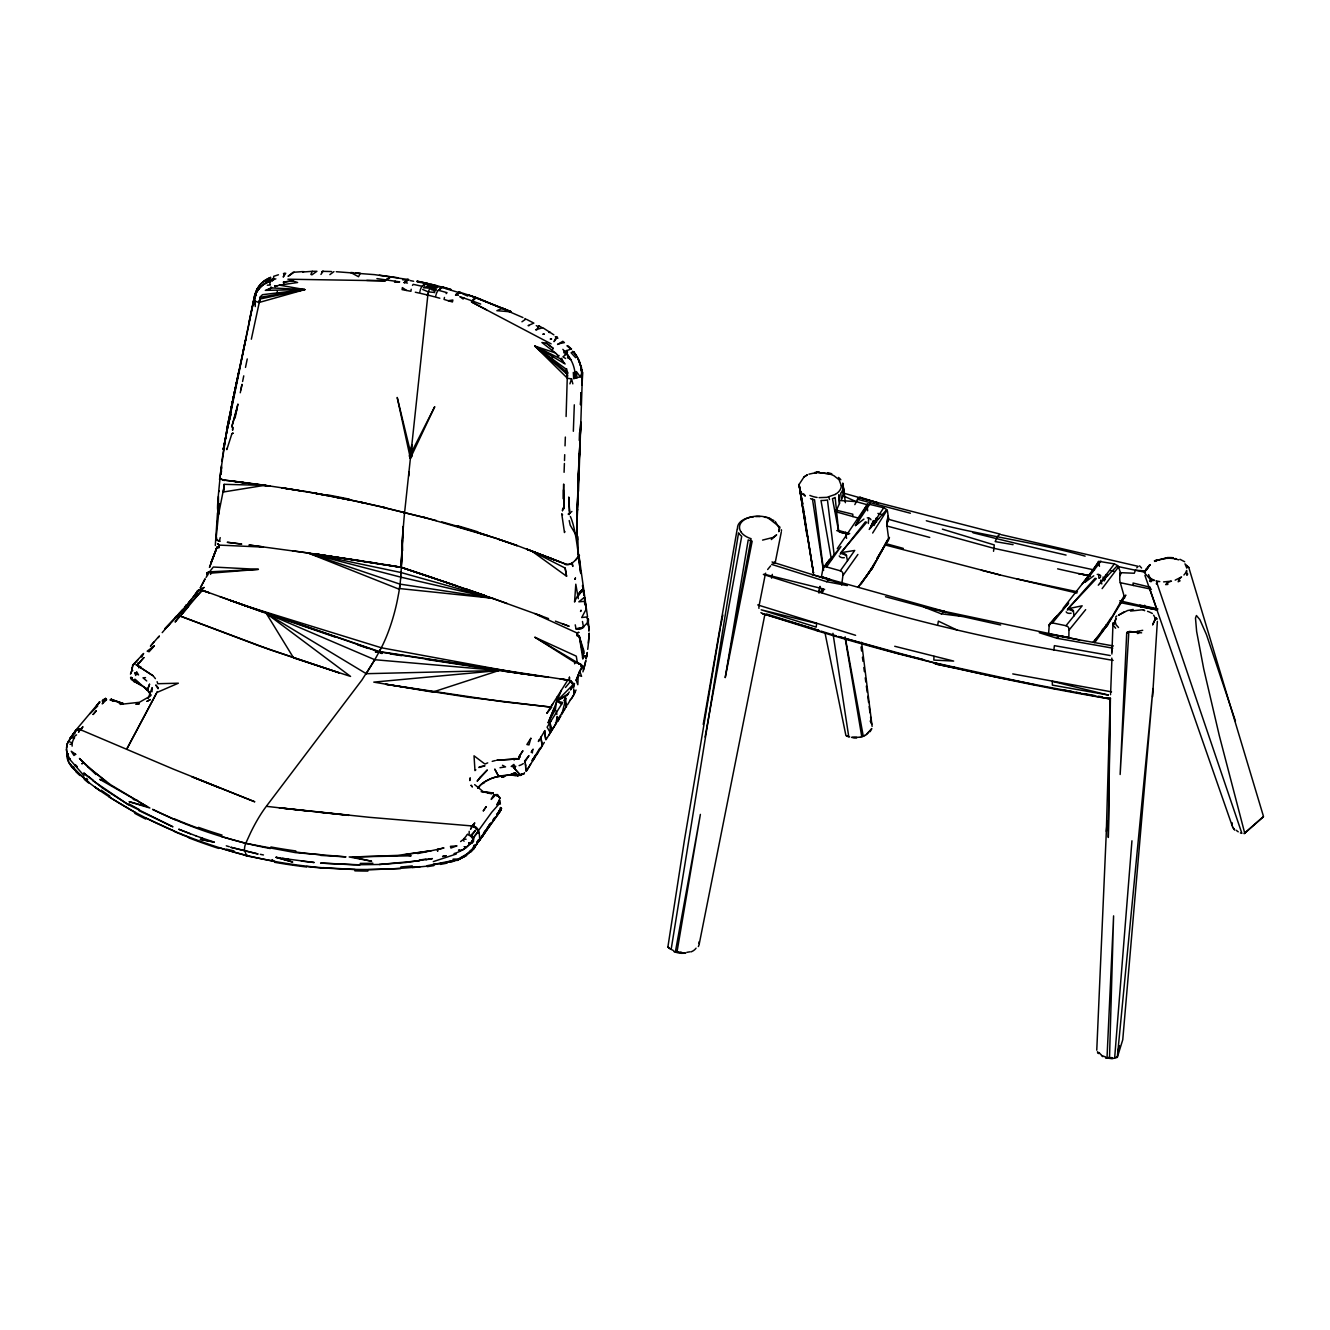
<?xml version="1.0" encoding="UTF-8"?>
<svg xmlns="http://www.w3.org/2000/svg" width="1330" height="1330" viewBox="0 0 1330 1330"><rect width="100%" height="100%" fill="white"/><g stroke="black" fill="none" stroke-linecap="round" stroke-linejoin="round"><path stroke-width="1.5" d="M569.406 680.345L569.423 677.236L569.406 680.345L573.28 684.451L571.202 688.907M133.432 681.409L136.84 682.805L135.527 682.124M578.484 491.319L582.507 372.533L581.227 368.177A27.764 20.515 71.3 0 0 579.897 363.339M66.5 749.256L66.5 749.256A27.764 20.465 7 0 0 67.165 753.162L68.345 754.243L67.115 753.162A27.747 20.499 5.9 0 1 66.483 749.256L67.265 743.936M1110.118 698.017L1108.306 837.468L1110.4 699.015M457.32 586.048L401.244 567.278L403.057 526.447L401.012 573.696M867.625 510.77L866.994 504.353M577.553 539.88L576.771 526.796L576.821 531.701M577.07 516.057L577.203 509.723L577.137 512.782M570.354 516.489C576.139 529.19 578.184 555.242 580.778 573.529L578.5 557.403L577.735 536.605M1113.011 622.739L1111.88 654.044M270.572 281.86L270.605 280.796L264.138 284.121A27.764 25.952 14 0 0 259.35 288.411A27.764 25.885 12.4 0 0 255.909 293.598L254.146 300.248L256.125 294.495M569.207 520.562L570.221 525.2L576.688 536.173L578.334 476.157M562.59 514.86L561.726 513.746L564.469 532.532L564.868 531.451M577.27 507.661L577.22 509.49L580.794 422.192L577.952 487.478M576.688 536.173L579.115 454.112L577.22 509.457M574.045 694.11L573.712 688.874M1096.768 1050.185L1106.344 831.416L1110.168 698.699M408.776 475.99L408.909 471.851M277.189 295.094L277.322 290.971M152.002 691.783L152.152 687.643L148.145 698.433M564.086 472.3L564.402 463.488M564.502 460.562L564.718 454.677M565.034 445.866L565.35 437.055M563.155 498.717L563.671 484.037L564.07 508.659L563.455 489.906M573.346 431.269L574.311 404.819M579.248 440.413L579.531 432.499M580.944 392.865L580.512 404.769L581.193 392.949M221.029 473.58C223.224 447.661 216.474 507.994 217.704 509.074M221.428 465.783L221.512 469.025M566.098 416.506L567.361 374.478L534.843 346.083L555.458 352.932L558.517 356.157L559.065 355.476M1111.88 660.179L1110.65 692.78M805.165 520.03L813.478 573.014L799.031 484.502L804.052 476.921L807.144 474.976L804.052 476.921M582.158 385.185L582.507 372.533L579.93 363.339A27.764 20.798 71.3 0 0 577.253 357.238L573.812 351.851L571.085 352.766L575.674 357.687M933.976 656.372L933.826 660.079L953.643 661.077L894.724 646.28M524.718 760.91L524.668 762.273L528.958 755.606L524.718 760.91L525.832 766.097M577.752 493.28L580.794 422.192M1111.897 651.8L1112.046 649.738M1048.589 633.795L1049.287 624.435M1068.821 638.001L1069.004 628.541M1141.622 632.831L1129.286 631.401L1126.693 633.113L1120.143 774.492L1128.738 633.413M581.16 664.834L581.077 666.646C582.59 662.938 581.177 665.731 578.001 663.321A5.553 1.264 15.3 0 0 574.942 662.506L534.959 637.286L576.289 656.172L577.253 662.157L581.127 664.801M1171.929 558.018L1173.21 557.752A21.147 12.253 -4.3 0 0 1167.84 557.586L1164.847 558.534M500.845 810.519L500.546 807.476L498.301 813.378L500.878 809.654A9.243 4.622 -9 0 0 501.46 808.291L500.928 810.037L501.46 808.291M993.543 551.302L994.258 544.934L942.388 529.157M402.375 540.562L401.278 565.632A342.159 108.245 -76.2 0 1 401.693 554.028L402.375 540.562L402.574 550.67M217.654 510.088L217.738 508.575M220.198 537.636L219.433 541.277M410.654 452.848L410.355 458.252L411.652 456.606L411.801 444.652L409.441 456.057L410.355 458.252L434.744 406.681L411.203 452.981L410.355 458.252L397.204 397.454L410.654 452.848L409.441 456.057M841.674 585.017L843.137 573.812M1117.3 1057.35L1122.753 1039.777L1152.944 688.558L1117.3 1057.35L1112.063 1058.713L1105.529 1057.799L1112.246 1058.198L1107.042 1057.25L1113.592 915.871L1109.519 1057.566L1112.08 1057.666M581.875 381.161L581.576 375.027M496.855 796.005L496.938 794.675L497.487 796.238M1152.561 696.804L1157.366 621.343M561.41 690.237L548.176 722.689L555.391 709.588L557.137 697.003M219.517 479.648L225.9 436.24M263.456 546.896L248.976 545.017L308.028 552.981L401.078 572.548L400.646 578.633M580.728 398.817L581.11 392.932M472.815 848.49L474.361 844.916L474.793 847.393L473.413 849.355M552.199 360.713L552.499 356.59M868.324 523.505L868.723 518.052L867.293 517.836M196.657 594.826L196.857 592.399M499.282 800.012L499.864 803.104L496.955 804.683L499.282 800.012L499.864 803.104L491.768 812.214L473.364 837.684L474.328 837.501L472.3 838.133L472.931 839.812L471.485 843.536L473.413 841.508L473.63 838.648L472.931 839.812A27.947 16.874 -18 0 1 469.773 844.284M588.409 643.138L589.157 633.329L588.409 643.138A51.272 16.708 -79.8 0 1 587.727 649.339M1131.946 840.793L1114.69 1057.55L1117.266 1057.217M541.643 616.056L492.034 598.168L400.762 577.154L400.845 576.09M345.7 498.95L385.584 507.811C332.001 495.192 277.671 486.215 222.991 479.964L264.387 485.367L223.457 491.984L224.088 484.336M587.012 654.077L586.131 658.932L587.262 652.498L586.746 655.657M1106.344 831.416L1107.225 821.142M1154.972 620.428L1155.072 619.331M1110.5 694.709L1110.583 693.778M217.771 508.06L218.984 503.638M66.517 747.926L66.899 745.332A28.03 20.632 12.7 0 1 68.861 740.577M216.142 537.968L218.519 514.61L223.773 488.16M525.949 771.3L525.417 763.952M579.631 565.516C580.794 564.169 577.569 552.598 579.049 556.123L587.544 616.887L581.709 617.519L586.247 609.107L584.352 597.336L578.849 601.808L584.967 601.276L586.247 609.107M434.312 292.567L434.943 286.682M221.794 461.41L226.682 431.07L226.482 432.05M223.457 491.984L224.288 484.336L264.387 485.367M929.737 537.436L886.911 525.998A11.105 2.943 -74.2 0 1 886.827 524.087L888.639 519.348L888.191 516.256L886.827 525.117L888.639 538.517A11.105 5.536 24.9 0 1 886.329 542.025M838.499 530.454L832.447 498.634A23.608 14.53 3.2 0 0 835.14 497.47L838.615 531.052M1098.248 561.908L1099.478 566.297M570.753 563.82A5.553 3.242 -6.4 0 1 569.207 564.302L564.585 564.053C572.365 569.124 586.347 545.815 575.408 560.146M131.105 673.246L133.083 664.734L142.426 654.809M185.784 605.798L185.518 607.744L186.566 604.817L185.668 607.577L186.566 604.817L184.255 607.494M1113.127 660.412L1053.875 649.905L1054.391 645.649L1110.251 655.54M215.31 545.483L217.488 513.048L219.167 509.589M579.049 556.123L577.852 552.05M273.215 280.181L273.747 276.291L278.435 274.778M274.761 861.325L246.649 855.905L244.753 850.834A5.553 1.762 -76.2 0 1 245.784 843.237L250.705 832.497A120.215 38.021 -76.2 0 1 266.332 806.312L361.976 679.946L374.777 659.713A194.346 61.479 -76.2 0 0 378.967 652.049L381.311 647.76A69.293 21.928 -76.2 0 0 383.14 644.086A69.326 21.912 -76.2 0 0 396.174 605.682A69.459 21.962 -76.2 0 0 397.504 599.481L398.717 593.147A69.609 22.012 -76.2 0 0 399.349 589.29L400.047 584.119A69.459 21.962 -76.2 0 0 400.596 578.666M74.729 733.961L75.561 730.503L99.684 701.874L96.309 706.297L99.684 701.874L99.434 702.672M411.203 289.275L410.92 291.303L402.092 289.624L402.358 287.596L406.515 290.439M471.202 834.974L470.105 835.905L470.97 836.553L475.691 830.153L471.202 834.974L471.701 837.318L472.117 835.872M499.249 796.604L500.047 798.682L497.387 794.625L493.796 794.725L491.186 799.396L494.66 795.955L493.646 795.789M574.71 692.564L574.111 694.177L576.04 690.037M507.079 603.504L492.034 598.168L399.449 588.542A69.06 21.795 -76.2 0 0 399.981 584.153L308.028 552.981L292.384 550.77M758.931 606.397L765.166 575.042A9.659 6.733 -55.7 0 1 765.681 573.163M1124.648 597.935L1120.276 582.69A11.105 4.073 -78.3 0 1 1119.927 575.524L1120.425 572.665L1134.274 573.247L1135.421 570.238L1145.579 570.936M1119.927 575.524L1120.425 572.665M563.887 710.752L566.015 706.762L565.582 697.901L565.217 700.993L565.582 697.901L563.837 700.711M670.154 949.071L667.909 946.86L684.401 840.344L720.195 628.475M818.931 592.964L819.845 587.062M821.358 577.22L823.037 568.126M150.739 694.925L147.414 690.104L134.978 679.364C134.895 684.9 146.25 685.549 148.844 691.766A23.674 14.115 13.7 0 1 150.839 695.224M565.998 372.782L566.663 368.709M705.066 737.069L741.708 536.306A22.178 12.519 5.4 0 1 738.549 532.848L671.151 949.387L673.213 950.418M67.132 751.799C65.403 759.48 70.573 766.546 76.176 771.151M583.77 656.638L586.596 656.455L583.388 656.205L579.282 636.372L576.921 633.878L577.154 635.923L579.282 636.372L584.053 651.434L583.72 653.961L579.282 636.372L577.054 634.909M725.249 677.502L748.208 539.947L752.165 541.194L725.249 677.502L751.084 538.7A19.551 11.421 4.8 0 1 740.727 531.568M774.991 563.338L775.274 562.324M231.919 433.647L233.232 433.081L231.902 433.73L226.815 449.607L226.549 448.476M677.037 951.698L700.378 814.392L675.49 951.266L678.616 952.047M248.943 322.608L254.512 295.875L257.272 288.676A27.764 25.885 12 0 1 260.065 284.786A27.764 26.018 15.5 0 1 270.489 277.455L264.803 280.547A27.764 25.952 14.2 0 0 260.048 284.77L256.524 290.073L253.897 299.433A27.764 25.869 11.8 0 1 259.367 288.411A27.764 25.918 13.3 0 1 264.055 284.188M703.221 724.468L737.186 529.107M419.898 291.702L419.682 293.182L415.309 292.218M1186.161 573.097L1187.723 574.045L1186.875 575.325L1186.626 570.487A22.81 12.668 -3.3 0 1 1183.933 574.976M818.981 592.05L820.028 586.347M254.08 302.675L254.762 299.001M956.935 629.971L937.617 625.349L938.398 621.143L956.935 629.971A1898.991 1676 52.5 0 0 1053.875 649.905M219.4 545.117L217.654 543.737L219.4 545.117L260.979 546.996M255.327 292.949L223.274 449.374L234.546 391.718L232.301 402.591M572.947 683.554L570.786 681.126M223.274 449.374L236.856 380.613M720.577 626.447L722.838 615.058M699.081 944.749L764.817 614.743M226.615 429.989L227.929 423.838L227.247 426.863M435.824 295.609L435.575 297.089L439.831 298.236M771.566 578.151L772.314 574.377M775.24 562.524L781.259 532.266M235.044 418.135L237.937 404.037L231.703 427.03L236.79 409.673M219.034 546.979L219.217 546.032L216.94 547.378L211.104 562.457L216.94 547.378L219.034 546.979L218.818 547.927L216.94 547.378L209.525 567.345L216.94 547.378M444.469 297.438L444.054 299.433L452.433 301.976L452.882 299.998L448.26 300.68M243.34 350.222L254.047 298.535M240.846 389.956L242.01 384.32L240.265 392.766M242.592 381.494L243.756 375.858M245.501 367.396L247.247 358.934M251.337 339.2L260.015 299.001L304.819 289.591L279.4 285.135L275.011 286.532L274.612 285.618M238.951 370.588L227.912 423.705L245.585 339.882L231.137 408.144M428.077 292.949L404.403 514.427A342.907 108.445 -76.2 0 0 402.441 540.479M532.665 749.821L532.299 752.98L532.2 750.536M583.488 670.004L585.832 660.445A48.911 16.342 -79.8 0 1 584.818 665.067L582.922 671.883M264.72 281.312L270.223 278.884L270.589 277.388M267.28 285.219L270.322 284.969A5.553 1.247 68.7 0 1 269.707 281.145L266.848 282.459M270.223 278.884L270.422 277.97M574.51 683.454L573.596 687.394L573.38 684.884M158.403 637.635L159.334 635.856M499.997 811.001L499.099 810.884M937.617 625.349A1898.991 1676 52.5 0 1 822.273 593.03L823.303 588.907L764.168 574.194M136.308 672.697L135.394 673.13L138.553 674.925L136.624 671.766L135.727 675.474L134.746 672.697M588.791 626.912L588.907 629.755C587.86 621.243 588.808 619.564 588.06 618.766C586.663 616.904 589.589 627.727 588.924 631.235M514.161 760.045L514.627 758.615L513.048 758.632M218.32 505.167L218.519 514.61L218.436 496.439M227.929 423.838L227.779 424.536M1240.391 832.979L1241.871 833.345L1156.219 580.844M218.07 506.115L217.821 507.029L219.001 503.605L217.887 506.83M1105.962 626.031L1106.061 624.901M574.577 663.786L574.942 662.506M1146.759 569.689L1149.985 564.685L1144.598 571.468L1147.424 567.96A22.859 12.701 -3.3 0 1 1149.985 564.685L1147.158 568.525M1178.962 579.265L1178.197 581.759L1180.009 580.877L1178.962 579.265L1181.555 576.971L1175.205 580.129M197.505 591.95L193.897 596.239L197.089 591.651M1117.799 1051.215L1119.478 1045.779M111.52 700.062L111.354 699.231L111.903 700.212M1114.324 623.803L1113.11 623.903L1113.426 625.034L1116.053 618.234L1115.172 621.509L1116.02 624.701L1118.513 627.511M538.899 740.062L538.401 741.492L544.951 730.552M483.621 833.993C475.209 847.36 464.37 861.325 446.946 862.206M569.922 383.855L571.534 378.851L567.494 378.319L534.843 346.083L560.928 359L563.837 363.24L561.46 358.319L561.726 359.998M582.341 666.131L583.172 667.111L579.714 671.068L576.139 680.212L577.819 684.717L578.218 675.258L579.714 671.068L582.341 666.131L584.419 666.579M1155.82 617.818L1152.694 624.718L1155.82 617.818L1157.15 619.032L1154.972 618.25A20.532 11.155 -3.4 0 0 1153.559 615.158M130.473 674.177L131.537 671.301M588.209 620.761L586.995 618.118M66.899 745.332A27.947 20.549 11.5 0 1 68.944 740.611L76.109 729.937L80.432 729.688L173.399 769.139L254.728 801.774M210.556 574.394L211.038 573.147L258.386 569.356L213.315 567.029L209.525 571.85L207.214 572.764L206.798 574.726C208.843 570.819 205.252 574.394 209.525 571.85L258.386 569.356M102.842 700.744L105.602 698.4L106.616 699.646L102.227 703.869L104.255 700.079L105.253 700.395M303.041 272.002L312.284 271.32L310.887 274.429L311.918 274.828L316.922 271.287L312.284 271.32M141.662 657.053L143.623 653.479L140.947 656.455M71.787 736.87L70.556 738.217L74.862 731.716L69.875 738.632L70.872 737.335M854.824 504.619L858.565 497.669L1000.243 534.145L997.666 536.189L995.173 541.593L1013.061 544.652M1263.284 816.969L1244.082 833.677L1263.5 816.454L1188.787 567.461L1184.98 563.854L1186.842 568.176M576.139 680.212L578.218 675.258L581.576 676.322L579.714 671.068M548.176 722.689L554.178 708.408L555.026 709.173M253.398 305.401L255.227 301.162L258.934 302.525L304.819 289.591L271.486 287.912L266.998 290.339L271.486 287.912L271.071 287.014L270.289 288.427M863.918 519.099L855.456 525.566L867.609 503.854L883.735 507.777L886.744 509.589L869.205 529.44L883.735 507.777M1105.895 574.56L1104.199 580.595L1106.693 574.859L1104.199 580.595L1103.019 577.02M1106.294 575.558L1104.199 580.595A11.105 5.536 24.9 0 1 1106.327 576.272M156.458 693.379L127.181 748.308L157.322 691.567M836.354 510.521L839.479 503.422L838.914 494.993L839.479 503.422M573.313 372.4L573.679 378.718L581.892 376.274L581.243 368.244L581.858 373.132L580.246 376.789L576.389 371.552L576.937 377.836M517.038 775.407L524.037 773.944L516.722 775.739L519.116 775.54M846.545 555.79L840.793 552.715L866.678 522.258L865.348 521.875L840.194 553.995A3.707 2.128 4.6 0 1 844.201 553.712A3.707 2.128 4.6 0 1 846.545 555.807M870.418 527.511L873.627 520.595L871.233 525.882L872.862 522.524M870.502 527.91L873.743 520.911M874.059 525.483L875.772 521.792M1104.083 580.179L1106.277 575.458M535.957 754.492L532.083 760.677M573.712 691.633L574.261 690.519M1105.263 578.118L1106.926 574.626M175.095 617.336L174.712 618.467L177.272 615.541M489.041 826.462L500.03 811.566L478.434 841.907L477.204 842.356L478.517 839.895L476.838 842.156M536.173 754.127L532.299 760.328L533.047 759.147M557.752 721.259L560.811 715.806L548.825 735.124M846.479 556.206L847.493 560.711L840.294 570.803L826.545 566.913A3.691 3.225 45.5 0 0 823.453 567.627L840.976 546.563L826.545 566.913M698.317 946.578L698.782 945.68M133.083 664.734L132.451 665.948L138.104 659.614M1146.161 569.007L1144.482 572.798L1150.965 580.163L1151.015 581.792L1149.552 580.927L1154.573 580.312L1150.965 580.163L1148.555 574.593M870.136 731.666L871.782 728.557L866.445 734.343A16.326 10.274 2.7 0 0 868.673 732.132M888.108 539.066L872.613 567.544L858.449 586.879M1093.759 575.807L1084.814 582.39L1098.713 561.31L1114.39 563.903L1117.566 565.549L1098.297 585.2L1114.39 563.903M201.146 589.922L199.733 589.872L209.259 592.781L201.611 590.021A5.553 4.007 39.2 0 0 200.248 589.805C194.13 594.759 197.921 587.893 202.925 590.437M258.319 289.79L259.018 288.51M378.651 651.717L230.406 600.445L379.266 651.55L380.53 649.223M861.225 583.837L872.613 567.544L889.471 537.42M1123.933 596.222L1107.724 624.535L1094.673 642.623M573.729 694.892L571.501 698.516L573.945 694.526M1067.99 608.758L1067.292 610.005A3.707 1.995 -2.9 0 1 1071.348 609.506A3.707 1.995 -2.9 0 1 1073.526 611.318L1067.99 608.758L1094.989 578.317L1096.302 578.6L1067.99 608.758L1082.155 605.798L1065.995 625.715L1052.496 622.922L1068.672 603.005L1049.619 623.903A3.691 3.142 51.8 0 1 1052.496 622.906M552.216 350.056L553.18 348.377L549.756 345.667L546.264 343.123L541.909 342.508L555.458 352.932M521.46 773.894L520.712 775.44L514.461 768.491L515.774 766.28M888.407 539.165L877.019 558.534L888.008 540.08M467.478 834.143L469.141 835.356L469.191 831.3M499.781 800.477L496.955 804.683M570.271 700.095L570.903 699.031L567.461 704.8M74.63 732.464L75.012 731.966M573.978 684.401L570.537 689.971M562.856 712.448L561.842 714.127L565.333 700.81M230.406 600.445L266.266 613.346L366.265 673.695L374.777 659.713L498.983 670.503L537.453 675.84L379.532 651.933M1073.426 611.7L1074.075 615.856M474.843 846.628L489.407 824.933L487.379 827.742M395.176 281.129L394.545 282.16L399.698 281.877L376.939 278.602M553.862 727.078L555.89 723.819L557.154 716.538L557.736 720.843L559.165 719.181M549.988 733.312L554.028 726.795M569.29 691.982L567.179 695.357L556.871 701.043L561.626 704.235M536.938 752.913L539.864 748.192M546.115 739.53L550.337 732.747L549.889 722.805L550.886 721.475M540.379 748.69L544.319 742.406M568.342 680.046A5.553 4.19 31.1 0 1 569.805 680.561L567.844 679.996L546.796 713.329L551.734 707.227L468.226 697.236L385.584 684.252L503.621 701.824L550.786 707.045L552.898 703.72M477.57 841.873L482.009 837.019L490.753 823.054L488.958 825.548M536.605 754.708L538.5 751.699M532.748 760.827L542.241 745.731L540.795 737.103L542.274 745.681M550.753 721.442L562.723 702.489L556.871 701.043L573.247 684.501M530.637 764.168L526.713 770.818L526.248 768.241M526.68 770.386L534.71 757.718M531.102 752.265L533.097 749.139M518.966 756.853L522.923 750.702L518.683 757.202L519.997 757.003L518.683 757.202M74.68 732.298L69.842 738.599M582.989 589.523L582.54 585.483L583.737 593.396C584.136 582.291 575.075 599.93 574.56 602.058L575.807 584.202L578.301 598.666M868.523 572.931L866.079 576.671L872.613 567.544L868.523 572.931A301.428 79.667 -74.2 0 0 875.855 561.011M566.696 706.08L565.948 707.227L565.466 703.121L566.015 706.762M69.659 739.43L68.96 742.19M1094.923 640.462L1107.724 624.535L1125.845 595.109A11.122 6.035 26.5 0 1 1124.881 595.907M866.861 505.101L837.285 548.625M869.986 503.887L855.456 525.566M887.11 510.038L872.663 533.031M206.05 577.436L208.195 574.244M70.424 742.074L72.269 743.005A24.156 17.307 15.9 0 1 74.214 738.217L74.613 737.651M474.095 826.329L477.52 829.338L472.615 825.996L369.657 817.335L279.267 807.809M485.001 832.098L479.166 840.793A4.372 3.84 -74.1 0 0 479.531 839.612C479.964 834.392 478.534 825.032 471.219 826.163L475.99 827.393M482.009 837.019L490.354 824.633M473.713 826.346L471.901 826.113L474.793 822.921L472.615 825.996L474.893 826.778M197.272 591.301L200.198 589.838M138.387 663.82L143.873 657.602L138.387 663.82L137.672 663.105L138.636 663.454M887.027 521.709L888.639 519.348L993.693 548.276L1094.49 570.021M320.929 274.429L323.04 271.337L331.569 271.553M202.476 590.321L165.103 628.608L183.823 609.423L191.387 599.182M479.216 840.011L478.384 841.674M558.683 717.834L564.552 709.322M194.762 596.438L199.284 589.938M412.483 285.385L413.198 284.354L422.142 286.282L425.716 283.041L427.828 283.523L423.339 285.202L426.764 283.273L416.872 281.145L426.332 283.157M496.722 814.642L498.683 811.832L496.589 814.825M847.493 560.711L854.725 550.454L840.793 552.715M857.9 554.46L843.203 575.175M76.541 734.875L72.252 737.884L74.231 738.217M767.659 569.506L770.619 565.882M492.748 820.244L494.743 817.451M178.602 614.028L183.823 609.423L189.941 600.877M822.588 569.356L829.937 559.082L822.755 568.708M472.582 825.996L474.062 823.935M581.775 628.425L588.359 621.891M524.303 772.963L524.519 772.647M1102.986 629.738L1100.309 633.429L1107.724 624.535L1102.986 629.738A301.428 110.639 -78.3 0 0 1110.949 617.985M484.004 832.414L485.367 830.535M1154.773 561.46A21.446 11.904 -3.3 0 1 1159.095 559.747L1154.374 560.861L1167.84 557.586M858.332 586.962L872.613 567.544M1098.297 562.706L1081.905 584.419M1117.998 565.998L1118.53 566.913L1102.121 588.625M1100.908 561.11L1084.814 582.39M175.976 617.02L182.792 609.19L183.823 609.423L196.906 592.083M166.865 627.162L162.194 632.631M76.159 730.004L79.451 729.372M254.512 295.875L256.407 295.293M77.173 729.455L74.896 731.517L78.503 729.256L81.33 730.419L77.173 729.455L79.035 729.306M79.268 729.405L80.847 730.087L82.926 726.679L80.432 729.688L78.154 729.339M1063.185 608.226L1087.824 576.771M102.144 700.96L103.374 699.381M473.364 837.684C478.717 831.2 480.945 830.302 473.646 826.196M1085.679 609.622L1069.204 629.921M1113.41 645.964L1039.245 632.714L1056.918 638.267L1059.611 635.773L1069.037 637.569M1048.971 625.715L1057.217 615.657L1049.071 625.05M109.941 699.896L113.765 701.259L111.421 699.447L110.706 700.179M1093.193 642.024L1107.724 624.535M80.432 729.688L82.111 727.676M885.497 596.721L923.785 607.012L941.291 613.828L944.466 611.401L1079.495 639.963M138.802 667.86L139.949 666.596L141.312 667.344M565.466 687.477L570.753 681.176M193.016 597.27L194.812 595.158M478.335 787.327C488.06 776.005 504.153 774.841 518.101 774.692M585.599 605.2L584.352 597.336L584.967 601.276M771.583 564.369L826.578 581.692L829.305 579.232L944.466 611.401L945.547 612.615M577.868 595.258L582.972 589.456L577.918 596.505M166.998 627.195L169.725 624.119M158.652 636.638L150.44 646.214L153.815 642.074M458.966 291.952L456.257 294.961L460.13 292.317L458.966 291.952L455.592 295.277L458.966 291.952L477.686 298.02L522.956 317.571M1167.624 582.424L1165.662 584.601L1167.84 584.435L1167.624 582.424L1171.464 581.144L1163.6 581.892M103.607 700.594L105.602 698.4L106.067 699.829M446.149 293.647L447.046 292.666L438.385 290.272A5.553 1.879 -75.2 0 0 436.09 294.545M165.103 628.608L177.09 615.807L176.258 616.156M329.873 274.628L333.93 271.636M475.192 297.405L468.642 295.11L510.953 311.569L475.192 297.405L472.715 300.015L472.399 300.979L480.662 304.071M1136.768 567.86L1138.197 566.347L1001.241 534.677M476.306 297.804L472.399 300.979L459.831 296.64L463.073 298.984L464.037 298.053M1100.509 577.203L1099.661 577.918M491.701 793.644L487.994 793.179L492.715 792.963L483.738 792.098L474.627 784.617M490.936 793.561L493.28 793.029M408.526 279.566L404.22 282.658L408.526 279.566L407.296 279.333L404.436 282.243L408.526 279.566L374.594 274.645L336.291 271.719M90.141 713.578L97.755 705.931M483.189 783.503L484.253 782.838M197.389 591.102L199.982 589.822L198.087 590.454L199.966 589.838L198.968 590.005M1115.637 617.02L1116.768 615.973M475.857 769.787L474.976 770.585L474.029 755.822L484.918 764.052L487.711 762.871M432.05 284.487L427.263 287.463L431.003 284.254L439.365 286.332L434.361 289.225L436.39 289.74L435.508 290.721L431.485 289.691L430.338 288.178L423.455 287.762L424.187 286.748L426.248 287.23L428.892 283.756L431.003 284.254L430.338 288.178A5.553 1.762 -76.2 0 0 428.36 291.902L422.674 289.508M771.284 539.564L776.62 534.876L772.963 537.47L762.556 540.096M470.238 852.114L456.888 859.795L427.13 865.714M1157.599 582.623L1156.269 583.737L1157.233 583.953M1104.166 628.309L1102.271 629.722M1175.853 558.567L1174.523 558.733A18.803 10.441 -3.3 0 0 1168.787 558.268L1166.826 558.351M436.257 285.518L432.35 288.693L433.364 288.959L437.287 285.8L430.338 288.178L434.162 284.986A2.776 0.881 -76.2 0 1 434.91 285.401M264.903 283.24L267.928 280.863M523.688 773.578L522.889 774.143M438.385 290.272L442.873 287.014L451.036 289.541L441.444 286.881L439.748 289.225L440.413 286.598L443.173 287.297M568.691 513.895L571.917 511.468M460.629 841.558L462.657 839.945L464.137 841.142M823.503 590.204L819.064 592.548L823.253 590.154M264.138 284.121L269.707 281.145M521.942 321.793L525.899 319.034L524.918 318.535M420.679 293.415L426.697 294.811L427.844 294.013L428.692 295.293L434.594 296.823M391.07 276.74L386.082 279.782L391.07 276.74L398.185 277.804M294.146 272.201L288.078 276.341L293.049 272.318L302.642 271.603M556.871 701.043L568.176 693.778M133.216 680.478L134.978 679.364L139.467 684.002L132.601 680.029M183.823 609.423L188.528 606.48L175.144 622.058L179.434 615.79L259.466 645.981L339.133 672.847L270.821 650.004L180.348 616.073L202.06 590.171L262.176 611.783M570.753 563.82L572.299 562.906L572.864 566.43L571.617 563.388M463.688 856.553L456.938 860.51L465.6 856.071L470.853 850.535L465.6 856.071L462.325 857.301M1124.365 611.75L1118.563 615.142L1127.524 610.553L1133.21 609.439M454.112 853.611L454.045 853.627A27.747 19.002 -13.8 0 0 460.446 851.034L462.059 850.153A27.764 17.706 -15.6 0 0 466.032 847.326M150.606 695.889L139.417 702.29L120.132 704.385M147.015 701.309L150.307 699.53A37.573 22.211 11.1 0 1 147.031 701.309M460.446 851.034L458.551 850.07L461.959 850.219M529.24 325.584L528.093 325.617L533.829 323.107L526.863 319.516M835.307 494.411L826.861 497.354L819.047 497.653M271.42 860.244L272.584 859.629M499.016 811.2L500.08 810.635M866.013 735.074L860.244 737.169M271.486 287.912L265.318 290.356L304.819 289.591L259.633 297.421L262.492 294.695L304.819 289.591M863.386 736.089L865.015 735.29M564.967 354.162L566.447 353.447L570.686 359.482A27.764 20.781 71.3 0 1 573.396 365.534A27.764 20.482 71.3 0 1 575.258 378.352L574.926 371.951M691.051 951.881L692.631 951.133A15.943 9.526 4.3 0 0 696.056 948.157M456.273 854.026L433.297 861.607M156.923 692.481L178.353 683.204L157.788 683.72L157.106 681.675M563.953 351.586L571.551 348.909M843.02 532.249L841.79 532.665M1121.805 600.196L1123.135 599.68M521.427 774.875L520.296 775.257M111.421 699.447L123.158 703.553L112.102 700.295M275.011 286.532L277.189 285.767M275.842 278.851L271.503 280.447L272.351 281.162M565.616 358.502L562.939 356.839A5.553 1.663 -40.2 0 1 567.045 354.162L568.924 356.64M1168.787 558.268L1169.901 557.918L1167.807 558.301M1105.812 576.489L1107.558 575.957M818.864 630.453L762.439 613.579L817.418 630.902L818.864 630.453L766.462 613.945M552.183 729.788L549.889 722.805L547.112 727.178L550.337 732.747M456.473 859.762L448.376 861.79M808.923 474.162L819.114 471.967L814.841 472.449M824.65 589.34L821.657 590.221A11.105 9.809 52.5 0 1 823.553 589.107M1036.02 685.033L934.342 662.756L935.422 663.953L996.32 677.103L1110.201 698.981C1011.282 682.323 913.394 660.096 817.418 630.902M492.216 761.359L495.358 760.544M1054.341 689.09L1055.887 688.674M1155.87 560.578L1167.823 557.952L1165.828 558.417M501.576 776.82L504.652 776.238L501.593 776.969L504.635 776.437L503.106 776.421M1142.719 630.304L1137.034 631.401L1139.245 632.166L1138.43 633.363L1137.35 633.479L1139.245 632.166L1127.075 632.116L1127.707 633.263L1126.693 633.113M441.843 521.909L460.413 527.112M582.457 621.476L583.538 627.228L576.006 628.841L575.242 624.834M576.788 632.881L578.783 632.415L576.788 632.881L537.137 614.809M279.4 285.135L297.604 282.509L292.75 280.863L288.095 281.395L283.456 282.143L283.889 284.154M437.287 849.471L443.971 847.958L437.47 849.438L437.703 851.266L437.287 849.471L417.687 853.561M689.871 951.815L686.795 952.347M245.451 843.303L295.327 852.613L345.966 856.869L320.663 855.406M430.687 850.801L397.82 855.373L352.749 857.019L371.619 861.241L349.175 856.952L411.17 855.822L404.752 854.675L430.953 850.751M500.014 767.726L505.55 766.878L502.474 765.282M427.678 859.463L432.4 858.598L405.733 862.522L379.283 864.483L353.464 864.783L320.613 863.087L359.998 864.849M433.829 864.666L440.313 863.536M426.83 859.596L425.982 859.745M440.064 863.569L453.513 861.291L453.131 859.114L457.104 859.08M433.297 864.317L435.01 864.035M579.132 629.173A5.586 3.624 -3.9 0 1 576.921 629.107L576.006 628.841L582.224 628.209A5.652 3.042 -6.4 0 0 583.521 627.228M556.389 722.838L555.458 722.905M859.695 737.219L851.981 737.468M70.041 744.351L72.136 744.035L72.119 746.147M283.456 282.143L292.75 280.863M419.399 860.793L379.283 864.483M579.182 629.107L580.246 628.924A5.619 3.209 -4.5 0 0 581.759 628.408M493.879 795.074L497.387 794.625L499.914 798.266M412.25 867.542L420.081 866.661C352.866 873.577 283.656 868.091 219.068 847.642M1130.5 611.069L1142.786 609.722L1144.698 610.603L1143.251 610.054M413.863 867.426L426.913 866.196M428.476 283.656L417.271 281.993M145.502 677.618L143.008 677.835L146.732 680.96M132.401 677.868L130.623 677.851L131.504 679.863M400.762 868.54L368.078 869.687M581.31 367.728L580.628 366.282L581.227 369.225A24.821 18.188 71.3 0 1 581.393 370.688M519.132 758.815L496.955 760.211L519.132 758.815L515.292 758.582M302.758 272.018L303.772 271.553M573.147 684.002L573.413 685.349L570.055 680.694C574.294 682.639 563.804 678.749 568.309 680.079M513.979 765.448L514.943 766.346L511.219 766.446L513.879 764.401L514.461 768.491M366.265 673.695L498.983 670.503L432.799 692.066L373.78 682.124L498.983 670.503L426.032 659.348M926.312 520.745C978.664 535.259 1032.562 541.46 1085.147 556.139M512.715 774.875L515.757 775.606L509.872 774.974L515.192 772.73L517.237 774.792M563.77 352.733L565.832 352.733L562.856 349.341M111.737 699.381L110.839 699.231L123.158 703.553M287.895 279.217L385.484 280.813L366.748 280.414M245.086 850.851C196.059 838.681 292.201 862.339 244.354 850.668M853.644 737.635L856.986 737.618L851.616 737.335M1097.233 574.394L1098.647 574.51A3.707 2.111 -4.1 0 1 1100.774 575.99M355.077 869.504L322.741 867.625M583.82 656.288C589.905 657.419 580.728 654.36 582.873 659.032L579.282 636.372M566.946 679.846L567.844 679.996L560.113 678.948L568.941 680.212L379.266 651.55M208.511 572.582L207.447 572.615L208.511 572.582A5.553 1.097 20.6 0 1 211.038 573.147M463.588 839.114L466.099 839.247M247.347 483.139L235.892 481.776L270.173 486.148L263.789 485.367M839.762 500.512L856.021 501.61L867.759 504.885M353.132 272.683L350.754 272.517L358.551 276.723L360.28 273.249L355.526 272.866M402.591 279.766L408.094 280.148M492.266 792.796L483.738 792.098L493.114 793.362M428.36 291.902L434.644 292.434M680.245 952.297L681.891 952.463M318.036 812.115L349.042 815.357L279.533 807.842M491.984 792.88L492.898 792.996M266.931 806.396L307.23 810.984M301.361 861.075L314.179 862.505L282.475 858.382M230.954 480.995L243.889 482.574M379.333 275.194L389.873 276.574M941.291 613.828L962.189 616.438L1000.675 625M829.089 473.846L817.086 472.333L814.625 473.297L817.086 472.333L829.089 473.846A18.736 11.072 4 0 1 834.126 475.841L839.047 479.731L841.341 485.683M258.768 484.602L270.173 486.148M821.524 591.285L822.588 591.418M923.003 659.381L897.434 653.379L838.449 636.521L936.902 663.537M548.791 677.402L521.31 673.562L381.311 647.76L245.535 605.832L219.832 596.621M306.814 552.798L376.706 563.272M503.471 671.052L521.293 673.579M314.046 553.812L321.278 554.859M315.742 554.061L400.796 567.295L315.742 554.061L360.33 560.695M480.828 667.76L492.15 669.422M288.843 859.38L276.108 857.318L292.733 862.039L275.975 857.301M400.047 584.119L492.034 598.168L401.078 572.548M390.288 653.878L401.594 655.673M368.51 561.975L401.244 567.278L433.347 577.902M384.902 564.585L401.244 567.278M1150.35 587.262L1133.044 583.039L1133.493 585.483L1151.431 589.24M1159.777 581.592L1157.067 581.077M1157.599 610.021L1120.226 602.606M1048.472 633.878L1067.342 637.269M1056.918 638.267L1112.778 648.159M1111.531 691.849L1012.762 673.911M1061.972 689.738L1072.096 691.534M1076.153 692.265L1080.209 692.98M1084.266 693.695L1094.39 695.49M1098.447 696.205L1102.504 696.92M1106.56 697.652L1110.617 698.366M305.268 491.418L325.551 495.009M762.772 613.612L760.876 612.631M1119.744 600.794L1157.449 609.456M326.831 495.425L315.559 493.363L349.275 499.831L335.559 497.204M826.578 581.692L847.326 585.582L772.032 561.958M1157.815 608.824L1139.877 605.067L1140.741 606.663L1157.05 609.755L1149.286 587.378M1174.523 558.733L1178.812 559.864M270.339 848.54C229.575 840.826 189.808 827.726 152.584 809.371L174.862 819.646M409.939 280.514L413.613 281.262M214.213 842.139L200.248 839.33L214.097 842.09L202.044 838.05M935.422 663.953L956.686 668.275L953.061 666.929M260.331 854.326L263.44 854.957M876.005 518.268L878.648 518.816L876.37 518.318M1145.379 572.316L1118.114 566.563M1120.276 582.69L1133.493 585.483M1017.018 578.966L1077.45 591.8M944.466 611.401L923.785 607.012L962.189 616.438M1110.284 570.504L1114.341 571.368M121.662 703.404L118.453 702.656M133.216 799.446L137.256 800.327M1090.367 576.189L1057.616 568.841M1147.341 607.627L1157.167 609.822M1076.901 593.08L999.994 574.942L884.65 544.818M860.477 497.603L859.662 497.121L878.365 502.989L843.669 493.147M248.444 856.121C192.052 841.258 136.924 818.598 90.024 783.453M226.283 849.139L233.98 850.901M132.401 678.633L130.623 677.851M426.697 294.811L428.692 295.293M981.39 570.204L999.994 574.942M827.759 472.632L831.782 473.763M483.771 792.381L481.144 791.683M973.028 532.781L996.353 538.583A2494.049 1244.464 24.9 0 0 1066.078 555.076M425.833 517.836L402.94 512.266L436.356 520.579M201.03 589.905L202.808 590.503L201.063 589.872M825.032 633.063L845.88 735.407L849.671 736.92M400.762 577.154L308.028 552.981L399.332 589.29M810.519 498.667L814.542 499.797L823.553 570.404M857.318 499.215L910.402 513.23M811.815 574.51L829.305 579.232L821.757 576.838A11.105 3.259 -72.7 0 1 822.322 577.769M885.464 543.521L903.319 548.392M877.9 513.43L883.053 514.843M1105.546 1056.934L1101.589 1055.538M835.44 511.668L858.631 518.185M423.007 517.004L496.689 538.417M838.083 530.337L849.704 533.596M247.563 855.506L245.684 854.957L247.347 855.772M221.545 836.57L246.017 843.453M226.3 845.83L229.325 846.711M445.284 288.543L460.928 293.132M1059.611 635.773L1060.559 636.056M855.589 635.308L757.701 604.917M469.64 530.121L457.104 526.314L487.595 535.624L477.52 532.432M836.753 530.604L848.656 534.278L839.197 531.983M820.826 631.068L836.487 635.906M821.757 576.838L830.12 579.464M763.354 574.46L822.273 593.03M835.822 510.072L852.779 514.211L852.863 516.572M1147.541 611.335L1148.438 611.634M478.7 532.632L514.377 544.502L565.849 564.169L526.88 549.207L532.249 551.302M357.704 644.9L368.344 648.475M374.777 659.713L266.266 613.346L350.555 676.421L293.548 657.868L266.266 613.346L334.911 636.97M846.479 736.022L848.773 736.803L832.962 633.28M578.001 663.321L579.863 664.069L534.959 637.286M559.248 561.626L531.684 550.986L566.563 576.239L565.233 568.126M768.457 518.251L770.386 518.916M484.735 595.574L465.284 588.791L493.181 598.567M479.249 593.645L486.215 596.106M272.766 615.541L283.373 619.281M196.075 835.922L202.243 838.133M244.637 855.173L246.649 855.905M534.743 613.529L548.525 618.583M190.389 833.827L178.702 829.222L196.308 836.005M555.408 621.143L569.14 626.264L562.274 623.704M526.88 549.207L555.292 560.213L548.775 557.453M254.496 801.691L191.936 776.77L219.882 788.008M1149.286 611.95L1152.362 613.462M1180.009 559.298L1184.648 561.742M462.64 293.863L467.761 296.091M506.73 310.006L502.607 308.211L496.871 310.688L510.803 311.835L508.775 310.904M174.646 831.25L146.317 818.233M843.02 495.724L856.021 501.61M568.126 514.078L569.356 514.644M136.175 664.767L152.983 675.723L136.175 664.767L139.417 666.28M1139.577 565.865L1141.589 568.026M1140.741 606.663L1141.905 607.245A11.105 4.056 -78.2 0 0 1144.698 605.25M531.568 550.986L565.084 568.026L566.563 576.239M772.215 519.698L773.91 520.579M486.597 309.84L471.385 301.91L551.119 343.872M134.613 681.309L137.09 682.623M138.802 810.519L172.917 826.811L128.328 804.683L92.668 780.544M536.256 325.634L538.833 327.03M135.344 812.53L109.043 796.903M441.078 286.748L443.322 287.978M555.275 336.723L557.885 338.202M534.843 346.083L566.364 369.324L568.026 373.165L534.843 346.083L565.134 363.988L560.928 359M128.328 804.683L102.576 788.075L83.757 772.979L88.079 776.753M570.038 680.727L572.764 683.254L571.102 681.426M542.906 327.795L553.862 334.844M570.686 359.482L567.478 357.388L570.637 359.399L567.045 354.162M1102.853 1056.685L1098.962 1052.512M100.315 790.934L94.563 786.712L99.451 790.319M799.812 490.072L801.458 492.682L799.812 490.072L813.478 573.014M1186.809 565.998L1188.787 567.461M1236.152 830.253L1238.247 831.815M546.264 343.123L553.18 348.377M70.008 764.019L72.385 767.693L89.509 782.788M767.726 517.603L779.929 527.162L778.798 531.701L779.313 528.21L775.29 521.543M1097.965 1052.728L1098.913 1053.476L1097.4 1051.914L1098.663 1053.51M566.929 345.8L569.938 348.327M86.5 778.432L87.647 779.43M80.482 775.157L84.854 778.964M668.092 947.043L669.372 948.19L667.909 946.86M87.581 766.429L105.735 781.242L99.767 779.347L149.858 808.008L129.077 801.674L146.849 806.462L110.573 784.7L91.903 770.269L79.451 758.449L83.408 762.489L81.862 763.869L83.524 762.605L96.043 774.559M80.648 775.307L68.761 762.456L66.916 753.096A27.98 20.233 14.6 0 1 67.132 751.749M572.033 682.307L572.748 683.288M568.06 345.9L571.302 348.925M84.172 775.856L69.443 759.031M1115.621 628.226L1113.958 626.147M1232.611 827.011L1234.506 829.77L1232.611 827.011L1144.914 575.375M582.224 375.309L581.892 376.274L581.858 373.132M557.021 354.478L558.517 356.157M512.665 766.396L520.712 775.44M572.382 351.303L573.679 351.768M153.864 676.687L155.411 678.649M574.876 354.246L574.161 352.799L575.74 355.426M70.307 759.347L70.357 759.397A27.747 20.814 1.5 0 1 67.581 754.559M870.169 721.026L871.798 724.168M580.229 364.819L579.248 361.993L581.592 367.728M876.57 521.992L875.805 520.08L873.644 521.958L873.411 521.044M499.099 801.192L500.446 804.052M588.076 618.832L588.508 619.98M556.206 710.935L556.871 714.393M1118.53 566.913L1120.891 574.061M1100.608 580.196L1101.839 583.97M1235.437 721.043L1206.46 634.626L1199.86 619.63L1196.418 615.507L1195.487 618.084L1196.634 631.467L1203.716 668.857L1219.311 735.64L1244.78 833.378M828.74 496.988L829.521 499.548M472.931 839.812L473.413 841.508M571.534 378.851L572.831 383.855M216.225 538.65L216.158 538.301A5.652 3.425 7.2 0 1 216.408 537.054L216.757 539.664L219.999 541.41L219.001 541.144A5.586 3.674 -1.9 0 1 217.339 540.296L216.757 539.664A5.619 3.441 3.9 0 1 216.225 538.65M806.994 535.774L799.031 484.502L802.821 504.203M799.031 484.502L802.605 503.92M803.32 507.794L804.035 511.684M804.733 515.558L805.448 519.432M845.198 637.137L863.286 736.305L861.79 736.787L844.999 637.203M699.048 941.856L699.231 943.801M831.45 559.697L820.992 500.512A21.879 13.466 3.2 0 0 827.46 499.98L834.226 555.342M515.558 774.858L515.192 772.73L509.656 774.974L495.874 777.003A23.674 11.305 -10.2 0 0 490.82 778.732L484.236 782.09A30.507 14.713 -9.8 0 0 480.828 784.733L478.185 787.543A31.488 15.362 -9.2 0 0 477.703 788.258M845.597 532.266L846.545 538.367M812.497 499.299L823.353 570.354M584.502 602.424L584.801 604.385M219.683 476.955L221.146 479.265L224.404 480.512L220.464 478.65A5.553 3.541 4.3 0 1 219.832 477.636L219.733 476.306M887.459 510.936L888.507 518.5M861.042 646.962L861.607 651.068M862.438 657.253L863.004 661.359M863.835 667.527L864.4 671.65M865.248 677.818L865.797 681.941M866.362 686.047L867.21 692.232M867.759 696.338L868.606 702.506M869.172 706.629L870.003 712.797M870.568 716.92L871.416 723.088M844.301 495.026L842.771 483.056L844.317 493.879M544.668 731.001L545.782 739.746L544.436 731.384M861.574 642.274L872.114 726.363M411.203 452.981L411.652 456.606M844.384 494.444L845.365 502.69M583.97 595.242L583.288 589.556L583.837 595.092M584.635 600.911L585.084 604.701M478.484 831.051L478.75 833.195M565.017 698.932L565.965 707.061M567.478 375.758L567.361 374.478L567.511 377.038M577.719 548.808L578.085 553.38M73.616 766.562L73.715 767.909M758.881 607.411L758.948 608.375M1098.647 574.51L1098.879 578.284M781.408 529.772L781.442 531.019M255.227 301.162L255.26 306.565M573.612 351.802A27.764 20.997 71.6 0 1 580.08 363.273M412.3 865.93A305.651 227.812 -15.9 0 1 400.895 866.944M447.096 863.087A192.351 124.571 -14 0 1 440.396 864.417M433.896 865.614A233.814 161.545 -14.6 0 1 427.163 866.661M306.399 866.961A594.626 532.499 -29.1 0 1 274.495 862.272M322.641 868.124A567.91 506.763 -28.3 0 1 306.515 866.462M367.895 871.067A456.788 388.826 -22.2 0 1 354.861 870.851M425.933 859.047A236.607 164.588 -15 0 1 419.366 860.078M372.865 863.22A396.506 328.577 -20.2 0 1 360.214 863.386M475.176 846.628A27.98 16.027 -18.8 0 1 470.62 852.231M472.815 839.795A28.03 16.725 -18.7 0 1 469.49 844.201M455.592 294.412A444.802 372.699 -17.9 0 1 458.484 295.293M578.051 359.233A25.087 18.903 71.2 0 1 578.7 360.596M295.792 850.951A495.641 426.847 -22.6 0 1 270.888 846.961M320.813 854.741A481.46 417.071 -23.5 0 1 295.509 851.965M467.046 834.708A24.156 13.483 -19.1 0 1 463.488 839.08M457.587 525.766A809.638 485.899 -3.3 0 1 478.019 531.9M466.281 847.476A27.747 17.938 -15.1 0 1 462.158 850.252M523.288 763.57A9.26 4.721 -10.8 0 1 519.116 765.598M587.394 620.561A50.64 16.775 -78.8 0 1 587.644 624.701M471.884 849.321A24.156 13.017 -19.8 0 1 470.288 851.233M420.13 290.622A5.553 1.629 -77.2 0 1 422.142 286.282M109.908 796.072A305.651 242.775 -3.8 0 1 101.18 790.153M79.916 775.506A192.351 140.714 5 0 1 75.611 771.467M88.927 783.204A233.814 177.439 1.4 0 1 84.272 779.347M218.719 848.44A594.626 533.945 -28.4 0 1 188.877 837.867M189.06 837.501A567.91 508.542 -27.4 0 1 174.446 831.599M145.735 819.081A456.788 395.559 -18.1 0 1 134.762 813.328M93.083 780.245A236.607 180.814 1.2 0 1 88.495 776.471M139.467 809.654A396.506 337.338 -14.2 0 1 128.993 803.869M404.403 282.542A444.802 374.611 -16.7 0 1 407.462 283.057M265.535 282.509A25.087 23.458 15.2 0 1 266.698 281.644M222.143 835.14A495.641 431.219 -20.2 0 1 198.469 827.343M198.037 828.141A481.46 421.128 -21.2 0 1 174.945 819.097M327.13 494.793A809.638 503.023 1.1 0 1 349.591 499.215M132.751 670.719A9.26 5.752 12.4 0 1 131.853 667.444M737.585 529.107A22.66 12.785 5.4 0 1 753.578 516.738M755.706 516.589A22.66 12.785 5.4 0 1 760.045 516.622M764.384 517.137A22.66 12.785 5.4 0 1 766.496 517.553M771.134 518.899A19.501 11.388 4.8 0 0 752.481 516.672A20.948 12.236 4.8 0 0 740.76 531.568M773.029 563.504A9.975 0.948 -47.7 0 1 774.808 562.141M1111.813 658.101A9.659 1.33 89.3 0 1 1111.78 659.963M1232.112 824.982A17.905 11.056 -6.1 0 1 1232.262 822.871M1153.043 579.681A19.318 10.723 -3.3 0 1 1149.851 577.719M868.723 518.052A3.707 2.244 3.7 0 1 870.967 519.764M844.317 557.669A3.707 2.128 4.6 0 1 839.23 555.89M840.294 570.803A3.691 3.242 45.5 0 1 842.921 573.147M1071.132 613.197A3.707 1.995 -2.9 0 1 1066.178 611.833M1065.995 625.715A3.691 3.159 51.8 0 1 1068.722 627.876M887.226 520.412A11.105 2.943 -74.2 0 1 888.191 516.24M817.102 497.437A18.653 11.022 4 0 1 809.87 495.408M841.325 485.683A22.726 13.433 4 0 1 835.307 494.411M838.449 477.404A22.045 13.583 3.2 0 1 840.843 479.764M232.75 427.312L232.6 430.105L232.75 427.312M471.585 827.543L470.571 829.122L471.585 827.543M577.536 509.706L577.22 510.554L577.536 509.706M562.507 510.67L562.823 508.359L562.507 510.67M569.506 510.155L569.456 511.634L568.741 497.038L569.506 510.155M217.322 521.26L217.039 522.141L217.322 521.26M218.935 490.803L218.735 491.701L218.935 490.803M131.437 677.519L132.368 678.234L130.589 677.352L131.437 677.519M221.412 470.72L221.146 474.062L221.395 470.72M406.182 513.064L382.608 507.229L406.182 513.064M478.75 786.828L478.152 787.875L478.75 786.828M158.17 687.743L158.071 688.724L155.793 684.967L158.17 687.743M816.603 623.487L816.204 627.128L761.209 609.805L816.603 623.487M470.155 778.083L469.806 780.577A37.573 18.603 -8.1 0 1 470.155 778.083M227.846 426.248L227.563 427.678L230.921 414.062L227.846 426.248M843.27 487.944L843.952 493.763L843.27 487.944M283.539 273.631L285.717 273.249L283.24 277.089L284.603 273.448L283.539 273.631M257.272 288.676L256.258 292.401L257.305 288.627M530.853 738.316L528.974 744.916L526.88 744.517L530.853 738.316M259.583 300.148L259.217 301.328L260.015 299.001L259.583 300.148M475.724 845.232L475.458 846.096L475.724 845.232M476.905 843.436L476.622 844.284L476.905 843.436M149.525 684.268L147.414 690.104L149.525 684.268M581.011 610.37L580.578 611.418L581.011 610.37M575.441 578.051L574.959 579.198L575.441 578.051M843.104 496.173L841.524 499.581L840.693 493.247A24.721 15.229 3.2 0 0 842.688 490.005L843.104 496.173M204.986 579.049L200.315 587.91L204.986 579.049M538.75 325.767L536.838 329.79L535.624 329.774L542.44 327.845L538.75 325.767M378.036 652.033L375.309 651.85L377.969 652.165M379.698 652.448L381.91 653.462L379.698 652.448M556.505 336.64L554.012 341.644L557.353 337.222L556.505 336.64M578.716 593.662L577.735 595.424L581.958 590.021L578.716 593.662M558.833 343.755L557.569 344.47L562.806 341.311L564.402 342.608L558.833 343.755M478.019 830.369L477.437 829.471L477.936 830.502M203.989 587.494L200.647 589.788L203.989 587.494M78.57 732.099L79.268 731.184L78.537 732.165M486.198 806.662L483.322 810.818L486.198 806.662M480.413 776.986L477.138 781.192L487.345 769.97L480.413 776.986M93.133 714.459L96.192 710.868L93.133 714.459M154.33 645.848L149.11 651.733L147.214 651.168L154.33 645.848M469.623 844.234L466.148 847.41L464.353 846.695L466.148 847.41L467.379 846.395L469.59 844.267L469.041 842.621L469.59 844.267M75.677 754.293L73.965 755.473L71.255 751.25L75.677 754.293M273.598 278.535L271.686 279.549L273.598 278.535M479.947 766.762L478.833 767.493L484.985 765.814L479.947 766.762M550.005 332.35L548.874 332.367L550.005 332.35M323.04 271.337L321.727 271.736L323.04 271.337M146.367 688.807L145.003 688.109L147.381 689.655L145.286 687.992L147.065 689.755L146.367 688.807M456.739 845.93L450.92 848.058L450.454 846.329L456.739 845.93M445.932 855.722L442.607 856.487L445.932 855.722M139.118 703.786L136.142 704.235L139.118 703.786M518.251 775.457L517.42 775.556L518.251 775.457M685.515 953.244L681.459 953.311A14.264 8.512 4.3 0 1 673.845 951.449L685.515 953.244M551.518 339.034L550.404 339.017L551.518 339.034M544.286 334.229L543.072 334.196L544.286 334.229M234.496 543.189L227.247 542.291L241.744 544.103L234.496 543.189M287.263 488.675L281.578 487.811L304.271 491.418L287.263 488.675M1108.239 695.025L1052.379 685.133L1052.279 681.359L1108.239 695.025M1090.234 575.69L1078.813 573.646L1090.234 575.69M365.717 503.222L360.413 502.191L365.717 503.222M446.548 582.44L401.677 567.511L484.602 595.524L446.548 582.44M502.491 540.562L497.553 538.883L517.187 545.682L502.491 540.562M804.284 494.494L802.572 493.896L805.315 496.09L804.284 494.494M570.321 512.914L569.439 512.399L570.321 512.914M77.173 766.745L75.112 764.65L77.173 766.745M567.461 352.184L566.746 350.538L567.461 352.184M472.233 786.778L471.136 785.332L472.233 786.778M842.339 583.571L842.339 583.571M498.634 776.338L494.76 769.056L498.584 776.354"/></g></svg>
